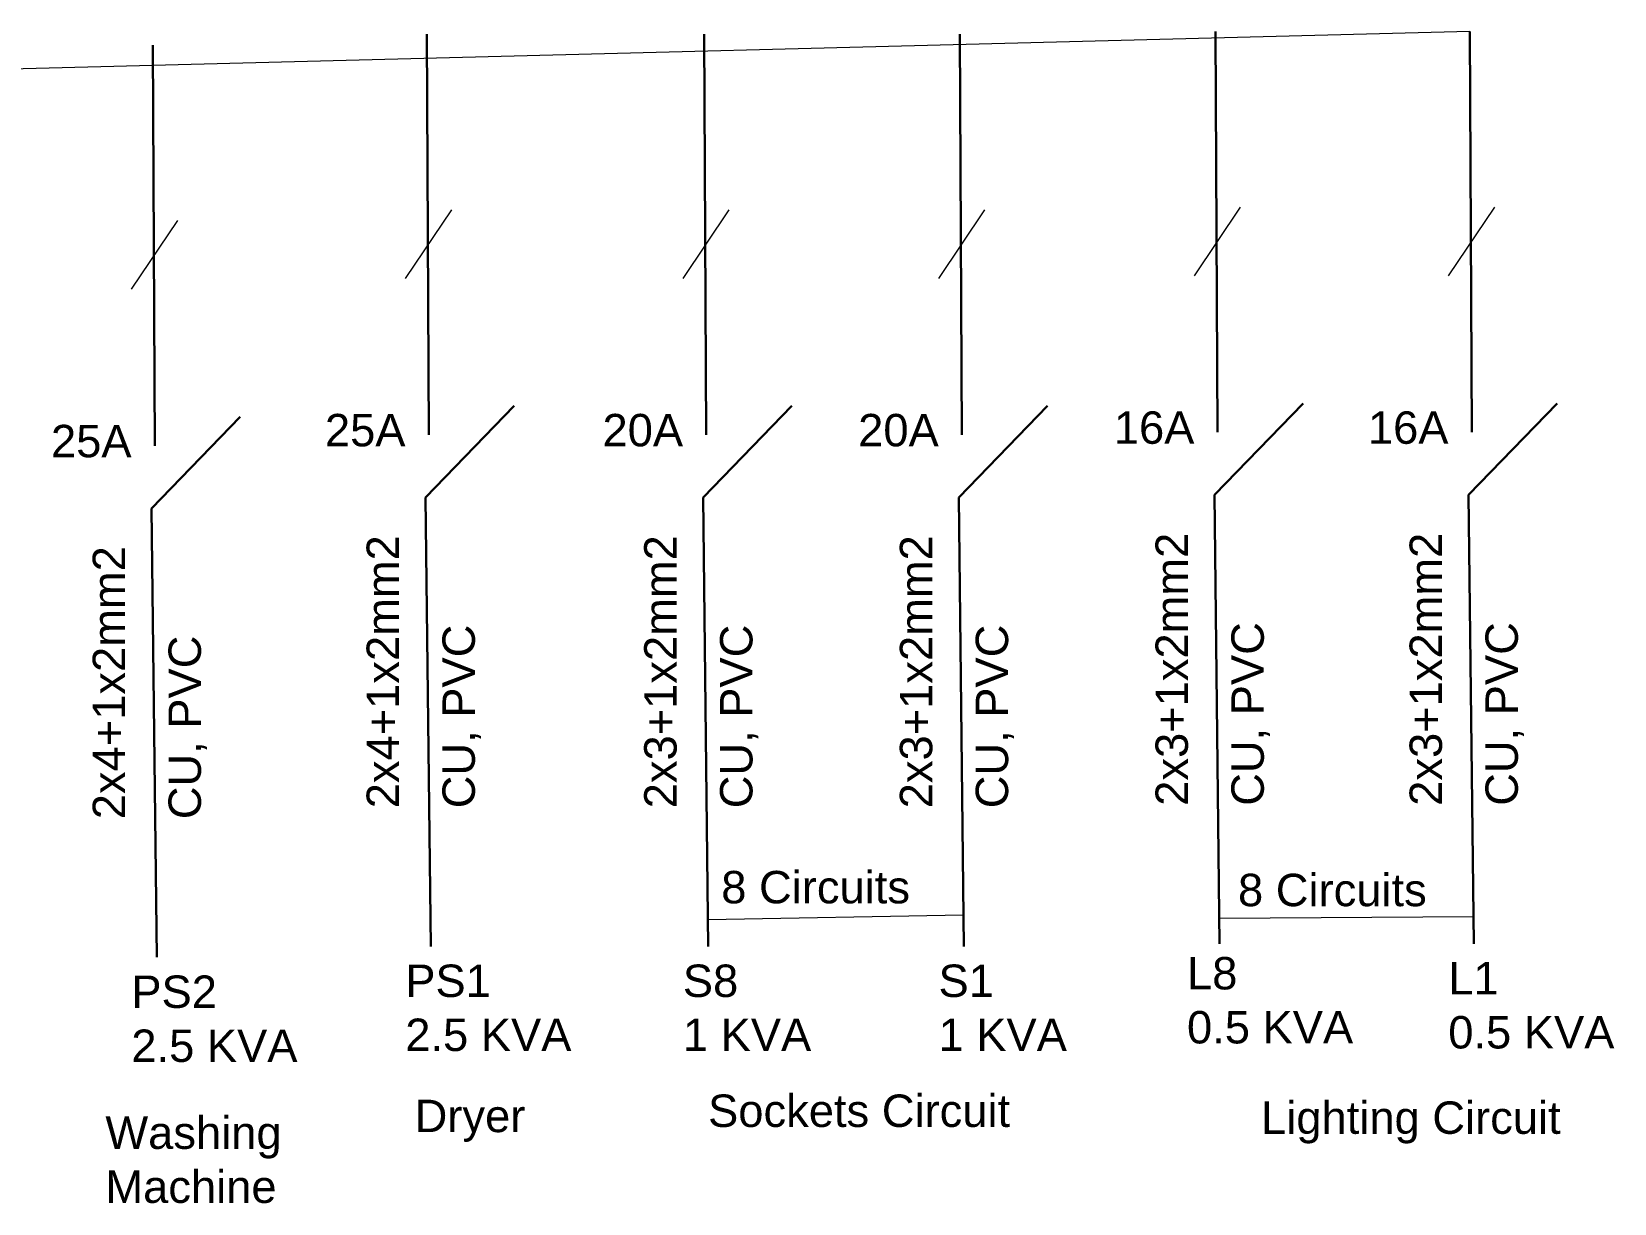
# Model space of a CAD drawing. Header units: inches. Extents: x 14 to 158, y 51 to 94.
# Drawn here: x 86.11 to 95.87, y 53.42 to 60.65 of the extents above; entities that cross this region are included whole.
import ezdxf

# ---------------------------------------------------------------- set-up
doc = ezdxf.new("R2010")
doc.units = ezdxf.units.IN
doc.header["$LTSCALE"] = 0.6
doc.header["$MEASUREMENT"] = 0
for name, color, linetype, lineweight in [('Layer2', 250, 'Continuous', 0), ('POWER', 4, 'Continuous', 0), ('purple', 6, 'Continuous', 30), ('text', 3, 'Continuous', 0), ('TEXT-ELC', 3, 'Continuous', 0)]:
    doc.layers.add(name, color=color, linetype=linetype, lineweight=lineweight)
doc.styles.get("Standard").update_dxf_attribs({"font": 'arial.ttf'})

msp = doc.modelspace()

# ---------------------------------------------------------------- linework, layer by layer
at = {"layer": 'Layer2', "linetype": 'Continuous'}
for p, q in [((91.8546, 55.1931), (90.278, 55.164)), ((94.999, 55.183), (93.432, 55.1741))]:
    msp.add_line(p, q, dxfattribs=at)
at = {"layer": 'POWER', "linetype": 'Continuous'}
msp.add_line((94.9764, 60.6456), (60.337, 59.7555), dxfattribs=at)
at = {"layer": 'purple', "linetype": 'Continuous'}
for p, q in [((88.5555, 58.1575), (88.5432, 60.63)), ((90.2677, 58.1575), (90.2553, 60.63)), ((91.8446, 58.1575), (91.8323, 60.63)), ((93.4216, 58.1731), (93.4093, 60.6456)), ((93.4216, 58.1731), (93.4093, 60.6456)), ((94.9887, 58.1731), (94.9764, 60.6456)), ((86.8659, 58.09), (86.8536, 60.5625)), ((88.5351, 57.771), (89.0821, 58.3356)), ((90.2473, 57.771), (90.7943, 58.3356)), ((91.8243, 57.771), (92.3712, 58.3356)), ((93.4013, 57.7865), (93.9482, 58.3512)), ((93.4013, 57.7865), (93.9482, 58.3512)), ((94.9683, 57.7865), (95.5153, 58.3512)), ((86.8455, 57.7034), (87.3925, 58.2681)), ((86.8455, 57.7034), (86.8455, 57.7034)), ((86.8455, 57.7034), (86.8781, 54.9337)), ((88.5351, 57.771), (88.5351, 57.771)), ((88.5351, 57.771), (88.5677, 55.0012)), ((90.2473, 57.771), (90.2473, 57.771)), ((90.2473, 57.771), (90.2799, 55.0012)), ((91.8243, 57.771), (91.8243, 57.771)), ((91.8243, 57.771), (91.8569, 55.0012)), ((93.4013, 57.7865), (93.4013, 57.7865)), ((93.4013, 57.7865), (93.4339, 55.0168)), ((93.4013, 57.7865), (93.4013, 57.7865)), ((93.4013, 57.7865), (93.4339, 55.0168)), ((94.9683, 57.7865), (94.9683, 57.7865)), ((94.9683, 57.7865), (95.0009, 55.0168))]:
    msp.add_line(p, q, dxfattribs=at)
at = {"layer": 'text', "linetype": 'Continuous'}
for p, q in [((93.5614, 59.5626), (93.2764, 59.1386)), ((93.5614, 59.5626), (93.2764, 59.1386)), ((95.1285, 59.5626), (94.8435, 59.1386)), ((87.0057, 59.4795), (86.7206, 59.0555)), ((88.6953, 59.547), (88.4103, 59.123)), ((90.4074, 59.547), (90.1224, 59.123)), ((91.9844, 59.547), (91.6994, 59.123))]:
    msp.add_line(p, q, dxfattribs=at)

# ---------------------------------------------------------------- texts
at = {"layer": 'text', "linetype": 'Continuous', "char_height": 0.2, "attachment_point": 1}
for s, width, insert in [('25A', 0.619917, (87.9152, 58.2867)), ('20A', 0.619917, (89.6274, 58.2867)), ('20A', 0.619917, (91.2044, 58.2867)), ('16A', 0.619917, (92.7813, 58.3023)), ('16A', 0.619917, (92.7813, 58.3023)), ('16A', 0.619917, (94.3484, 58.3023)), ('25A', 0.619917, (86.2256, 58.2192)), ('8 Circuits', 1.452682, (90.3598, 55.4666)), ('8 Circuits', 1.452682, (93.5471, 55.4491)), ('PS1\\P2.5 KVA', 1.328043, (88.4108, 54.8889)), ('S8\\P1 KVA', 1.328043, (90.1229, 54.8889)), ('S1\\P1 KVA', 1.328043, (91.6999, 54.8889)), ('L8\\P0.5 KVA', 1.328043, (93.2326, 54.9356)), ('L1\\P0.5 KVA', 1.328043, (94.844, 54.9045)), ('PS2\\P2.5 KVA', 1.328043, (86.7211, 54.8214))]:
    msp.add_mtext_dynamic_manual_height_columns(s, width=width, gutter_width=1, heights=[0], dxfattribs=dict(at, insert=insert))
at = {"layer": 'text', "linetype": 'Continuous', "char_height": 0.2, "attachment_point": 1, "rotation": 90}
for s, insert in [('2x4+1x2mm2', (88.1722, 55.8532)), ('2x3+1x2mm2', (89.8844, 55.8532)), ('2x3+1x2mm2', (91.4614, 55.8532)), ('2x3+1x2mm2', (93.0383, 55.8687)), ('2x3+1x2mm2', (93.0383, 55.8687)), ('2x3+1x2mm2', (94.6054, 55.8687)), ('2x4+1x2mm2', (86.4826, 55.7857)), ('CU, PVC', (88.6402, 55.8532)), ('CU, PVC', (90.3523, 55.8532)), ('CU, PVC', (91.9293, 55.8532)), ('CU, PVC', (93.5063, 55.8687)), ('CU, PVC', (93.5063, 55.8687)), ('CU, PVC', (95.0734, 55.8687)), ('CU, PVC', (86.9506, 55.7857))]:
    msp.add_mtext_dynamic_manual_height_columns(s, width=6.391554, gutter_width=1, heights=[0], dxfattribs=dict(at, insert=insert))
at = {"layer": 'TEXT-ELC', "linetype": 'Continuous', "char_height": 0.2, "attachment_point": 1}
for s, insert in [('Sockets Circuit', (90.2786, 54.0869)), ('Dryer', (88.4686, 54.0549)), ('Lighting Circuit', (93.6896, 54.0444)), ('Washing\\PMachine', (86.5612, 53.9516))]:
    msp.add_mtext_dynamic_manual_height_columns(s, width=8.645285, gutter_width=1, heights=[0], dxfattribs=dict(at, insert=insert))

doc.saveas('drawing.dxf')
